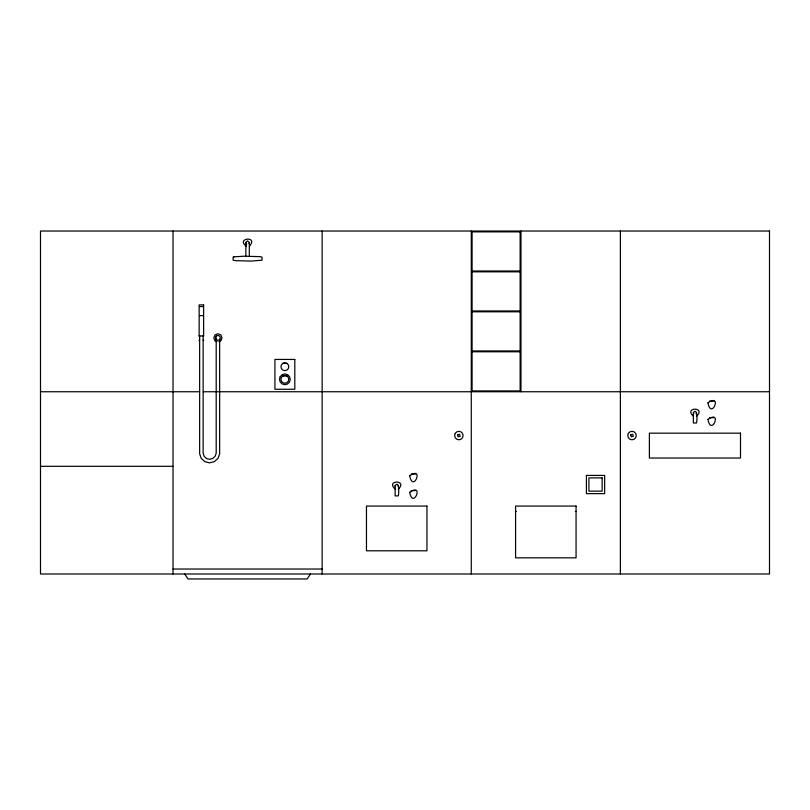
<?xml version="1.0" encoding="UTF-8"?>
<svg xmlns="http://www.w3.org/2000/svg" width="810" height="810" viewBox="0 0 810 810"><rect width="100%" height="100%" fill="white"/><g stroke="black" fill="none" stroke-linecap="round" stroke-linejoin="round"><path stroke-width="1.21" d="M395.138 485.534C399.573 479.834 398.945 494.049 398.277 495.892L395.138 495.892L395.138 485.534L395.594 486.648M398.156 486.142L398.277 485.534M693.37 412.634C697.815 406.924 697.177 421.149 696.509 422.992L693.37 422.992L693.37 412.634L693.836 413.748M696.509 412.634L696.053 413.748M249.318 242.838L249.024 243.618M310.473 573.996L307.152 578.968L188.021 578.968L184.71 573.996M199.037 340.575L199.624 339.998M203.148 336.474L203.725 335.887M282.913 363.336L281.475 364.763L280.949 366.727L281.475 368.682L282.913 370.119L284.867 370.646L286.831 370.119L288.259 368.682L288.785 366.727L288.259 364.763L286.831 363.336L284.867 362.809L282.913 363.336L286.831 363.336M282.913 375.921L281.475 377.359L280.949 379.323L281.475 381.277L282.913 382.715L284.867 383.241L286.831 382.715L288.259 381.277L288.785 379.323L288.259 377.359L286.831 375.921L284.867 375.405L282.913 375.921L286.831 375.921M249.44 246.149C258.835 235.345 234.93 238.241 246.635 246.493M398.226 489.2C408.341 479.702 385.074 479.702 395.189 489.2M696.458 416.3C706.573 406.802 683.306 406.802 693.421 416.3M218.902 341.638L220.857 340.828L222.072 337.902L220.857 334.965L217.93 333.75L214.994 334.965L213.789 337.902L214.994 340.828L216.948 341.638M472.088 271.006L520.141 271.006M472.088 271.826L520.141 271.826M199.807 306.575L202.966 306.575M472.088 310.969L520.141 310.969M472.088 311.799L520.141 311.799M199.807 315.627L202.966 315.627M472.088 350.943L520.141 350.943M472.088 351.773L520.141 351.773M40.5 391.746L199.564 391.746M203.361 391.746L769.5 391.746M709.459 401.102L713.792 401.102M709.459 417.676L713.792 417.676M40.5 466.307L173.026 466.307M411.227 474.012L415.56 474.012M411.227 490.576L415.56 490.576M515.585 511.444L516.274 511.444M575.373 511.444L576.062 511.444M173.026 569.025L322.147 569.025M246.777 244.164L245.865 242.838M199.037 335.887L199.624 336.474M203.148 339.998L203.725 340.575M620.379 231.032L620.379 573.996M520.972 231.032L520.972 391.746M471.268 231.032L471.268 573.996M322.147 231.032L322.147 573.996M249.318 256.011L249.318 242.413L247.587 240.884L245.865 242.413L245.865 256.011M219.652 339.157L219.652 453.843L218.022 458.359L214.326 461.67L209.537 462.864L204.788 461.659L201.224 458.328L199.645 453.833L199.645 335.897M216.199 337.902L216.199 453.235L215.075 456.354L212.665 458.5L209.547 459.28L206.51 458.511L204.221 456.374L203.128 453.235L203.128 335.897M173.026 231.032L173.026 573.996M409.718 475.733C412.978 493.462 424.561 465.507 409.718 475.733M409.718 492.298C412.978 510.027 424.561 482.071 409.718 492.298M707.95 402.833C711.21 420.552 722.793 392.607 707.95 402.833M707.95 419.398C711.21 437.127 722.793 409.171 707.95 419.398M280.199 376.63L279.48 379.323L280.199 382.006L282.174 383.981L284.867 384.699L287.56 383.981L289.534 382.006L290.253 379.323L289.534 376.63L287.56 374.655L284.867 373.936L282.174 374.655L280.199 376.63M455.2 433.441L454.633 435.557L455.2 437.683L456.749 439.233L458.875 439.8L460.991 439.233L462.55 437.683L463.117 435.557L462.55 433.441L460.991 431.882L458.875 431.315L456.749 431.882L455.2 433.441M457.599 434.828L458.136 436.833L460.151 436.296L459.604 434.281L457.599 434.828M628.337 433.441L627.77 435.557L628.337 437.683L629.896 439.233L632.013 439.8L634.139 439.233L635.688 437.683L636.255 435.557L635.688 433.441L634.139 431.882L632.013 431.315L629.896 431.882L628.337 433.441M630.737 434.828L631.284 436.833L633.288 436.296L632.752 434.281L630.737 434.828M216.169 336.14L215.44 337.902L216.169 339.653L217.93 340.382L219.682 339.653L220.411 337.902L219.682 336.14L217.93 335.411L216.169 336.14M233.979 256.861L233.138 257.114L233.138 260.182L235.609 260.658L251.07 261.093L262.035 260.182L262.035 257.114L259.565 256.628L244.104 256.193L233.979 256.861M769.5 231.032L40.5 231.032L40.5 573.996L769.5 573.996L769.5 231.032M520.141 231.862L472.088 231.862L472.088 390.916L520.141 390.916L520.141 231.862M203.624 304.914L199.149 304.914L199.149 335.897L203.624 335.897L203.624 304.914M294.81 359.438L274.924 359.438L274.924 389.256L294.81 389.256L294.81 359.438M740.502 433.168L649.387 433.168L649.387 458.035L740.502 458.035L740.502 433.168M604.645 475.419L586.42 475.419L586.42 493.644L604.645 493.644L604.645 475.419M602.154 477.9L588.9 477.9L588.9 491.154L602.154 491.154L602.154 477.9M426.941 506.068L366.464 506.068L366.464 550.8L426.941 550.8L426.941 506.068M576.062 506.068L515.585 506.068L515.585 557.837L576.062 557.837L576.062 506.068"/></g></svg>
